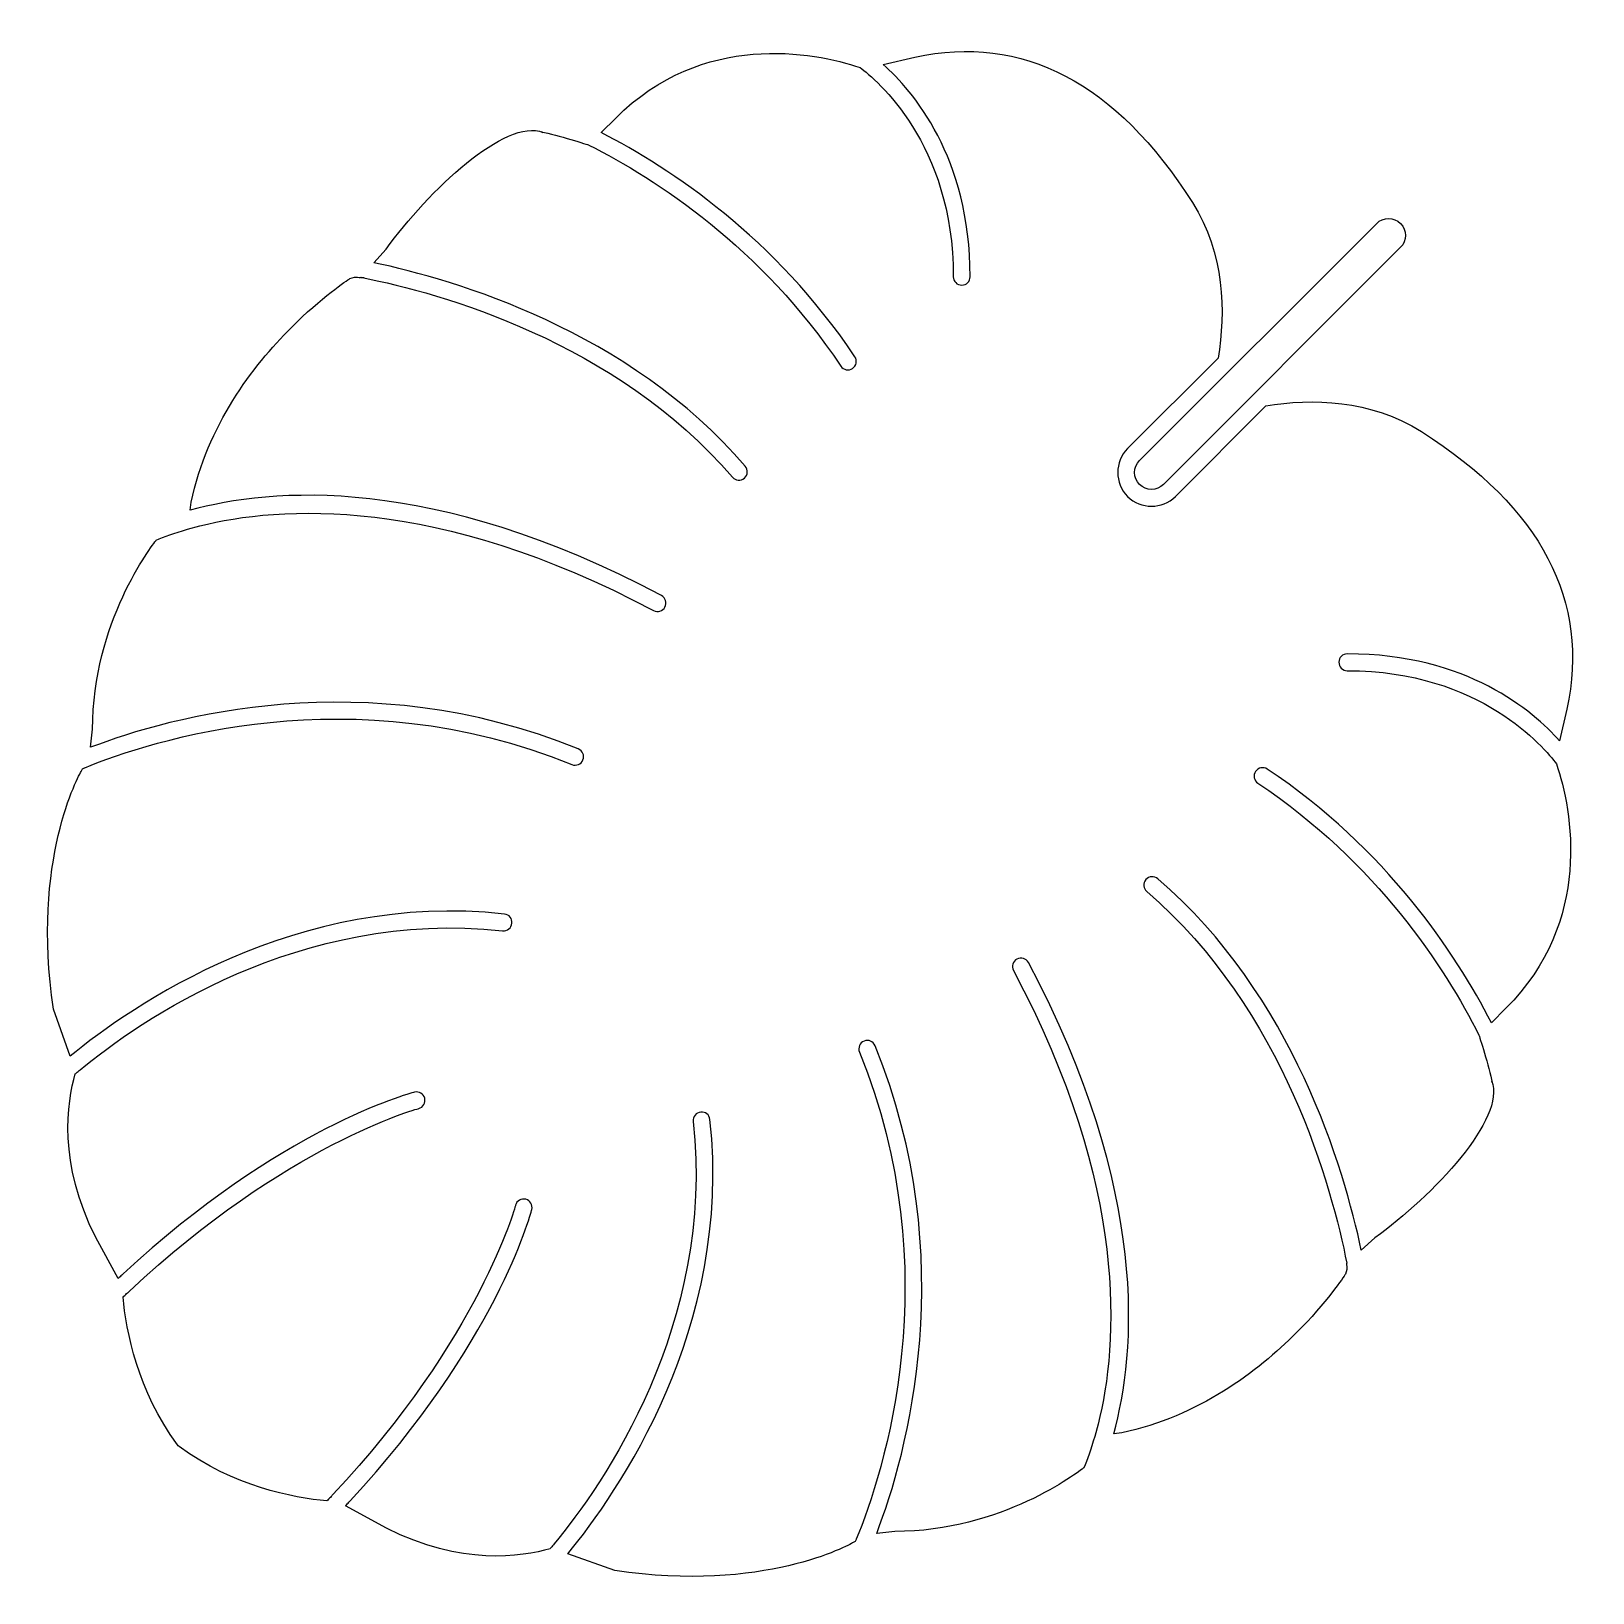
# Model space of a CAD drawing. Header units: centimetres. Extents: x -9.7 to 9.8, y -9.7 to 9.8.
import ezdxf

# ---------------------------------------------------------------- set-up
doc = ezdxf.new("R2010")
doc.units = ezdxf.units.CM
doc.header["$MEASUREMENT"] = 0
doc.layers.add('Camada 1', color=7, linetype='Continuous')

msp = doc.modelspace()

# ---------------------------------------------------------------- linework, layer by layer
at = {"layer": 'Camada 1'}
for points, knots in [([(2.72816, -1.85708), (4.25563, -4.72575), (4.07163, -6.74489), (3.79507, -7.748), (3.79507, -7.748), (3.79507, -7.748), (3.89566, -7.73361), (3.89566, -7.73361), (3.89566, -7.73361), (4.85456, -7.53523), (5.59812, -6.96507), (6.07659, -6.48663), (6.07659, -6.48663), (6.45854, -6.10481), (6.67143, -5.78114), (6.69048, -5.75193), (6.69048, -5.75193), (6.69048, -5.75193), (6.70749, -5.69452), (6.70749, -5.69452), (6.70749, -5.69452), (6.70749, -5.66878), (6.70619, -5.64293), (6.70516, -5.61721), (6.70516, -5.61721), (6.70516, -5.61721), (6.70736, -5.6153), (6.70736, -5.6153), (6.70736, -5.6153), (6.52932, -4.70363), (5.93298, -2.45001), (4.20842, -0.96977), (4.20842, -0.96977), (4.16439, -0.9317), (4.15915, -0.86513), (4.1971, -0.82094), (4.1971, -0.82094), (4.23504, -0.77675), (4.30158, -0.77167), (4.3459, -0.80959), (4.3459, -0.80959), (6.04273, -2.26631), (6.67699, -4.44462), (6.88886, -5.45062), (6.88886, -5.45062), (6.88886, -5.45062), (7.05933, -5.29629), (7.05933, -5.29629), (7.05933, -5.29629), (7.79008, -4.77437), (8.70366, -3.80338), (8.51864, -3.33829), (8.51864, -3.33829), (8.51864, -3.33829), (8.52417, -3.35821), (8.52417, -3.35821), (8.52417, -3.35821), (8.48842, -3.16287), (8.3601, -2.76554), (8.3601, -2.76554), (8.3601, -2.76554), (7.93206, -1.91983), (7.08375, -0.6099), (5.59708, 0.38493), (5.59708, 0.38493), (5.54869, 0.41734), (5.53575, 0.48288), (5.568, 0.53127), (5.568, 0.53127), (5.60041, 0.57966), (5.66595, 0.5926), (5.7145, 0.56035), (5.7145, 0.56035), (7.20172, -0.43491), (8.06606, -1.7383), (8.51617, -2.60946), (8.51617, -2.60946), (8.51617, -2.60946), (8.69712, -2.42864), (8.69712, -2.42864), (8.69712, -2.42864), (9.7822, -1.34356), (9.52757, 0.04323), (9.32844, 0.6256), (9.32844, 0.6256), (9.18268, 0.82253), (8.38144, 1.78961), (6.71425, 1.7899), (6.71425, 1.7899), (6.65599, 1.78977), (6.60876, 1.837), (6.60889, 1.89542), (6.60889, 1.89542), (6.60889, 1.95355), (6.65614, 2.0008), (6.71425, 2.0008), (6.71425, 2.0008), (8.21137, 2.00051), (9.04094, 1.28092), (9.36712, 0.91352), (9.36712, 0.91352), (9.36712, 0.91352), (9.45837, 1.30796), (9.45837, 1.30796), (9.45837, 1.30796), (9.75211, 2.65786), (9.14111, 3.82521), (7.64105, 4.77802), (7.64105, 4.77802), (7.00142, 5.18423), (6.27387, 5.19484), (5.69631, 5.09952), (5.69631, 5.09952), (5.69631, 5.09952), (4.56545, 3.96864), (4.56545, 3.96864), (4.56545, 3.96864), (4.40091, 3.80412), (4.1332, 3.80428), (3.96868, 3.9688), (3.96868, 3.9688), (3.80416, 4.13332), (3.804, 4.40102), (3.96852, 4.56554), (3.96852, 4.56554), (3.96852, 4.56554), (5.09938, 5.69642), (5.09938, 5.69642), (5.09938, 5.69642), (5.19474, 6.27398), (5.18413, 7.00153), (4.77791, 7.64116), (4.77791, 7.64116), (3.82517, 9.14114), (2.65767, 9.75214), (1.30793, 9.4584), (1.30793, 9.4584), (1.30793, 9.4584), (0.91349, 9.36712), (0.91349, 9.36712), (0.91349, 9.36712), (1.28089, 9.04097), (2.00045, 8.21139), (2.00074, 6.71428), (2.00074, 6.71428), (2.00074, 6.65615), (1.95351, 6.60892), (1.89538, 6.60892), (1.89538, 6.60892), (1.83696, 6.60879), (1.78973, 6.65602), (1.78989, 6.71428), (1.78989, 6.71428), (1.78957, 8.38145), (0.82249, 9.18268), (0.62559, 9.32844), (0.62559, 9.32844), (0.04322, 9.52757), (-1.3436, 9.78217), (-2.42868, 8.69712), (-2.42868, 8.69712), (-2.42868, 8.69712), (-2.60947, 8.51617), (-2.60947, 8.51617), (-2.60947, 8.51617), (-1.73833, 8.06606), (-0.43494, 7.20175), (0.56016, 5.7145), (0.56016, 5.7145), (0.5926, 5.66595), (0.57963, 5.60041), (0.53124, 5.568), (0.53124, 5.568), (0.48285, 5.53575), (0.41728, 5.54869), (0.3849, 5.59708), (0.3849, 5.59708), (-0.60993, 7.08372), (-1.91986, 7.93205), (-2.76557, 8.36007), (-2.76557, 8.36007), (-2.76557, 8.36007), (-3.16292, 8.48842), (-3.35826, 8.52432), (-3.35826, 8.52432), (-3.35826, 8.52432), (-3.33836, 8.5185), (-3.33836, 8.5185), (-3.33836, 8.5185), (-3.80344, 8.70366), (-4.77428, 7.79008), (-5.29649, 7.05932), (-5.29649, 7.05932), (-5.29649, 7.05932), (-5.45082, 6.88898), (-5.45082, 6.88898), (-5.45082, 6.88898), (-4.44466, 6.67694), (-2.26635, 6.04268), (-0.80963, 4.34588), (-0.80963, 4.34588), (-0.77169, 4.30156), (-0.7768, 4.23499), (-0.82098, 4.19705), (-0.82098, 4.19705), (-0.86514, 4.15911), (-0.93173, 4.16435), (-0.96981, 4.20837), (-0.96981, 4.20837), (-2.4319, 5.91161), (-4.64596, 6.51375), (-5.57873, 6.69978), (-5.57873, 6.69978), (-5.57873, 6.69978), (-5.57145, 6.7037), (-5.57145, 6.7037), (-5.57145, 6.7037), (-5.58193, 6.70441), (-5.59225, 6.70457), (-5.60257, 6.70471), (-5.60257, 6.70471), (-5.60664, 6.70545), (-5.61143, 6.70662), (-5.61535, 6.70733), (-5.61535, 6.70733), (-5.61535, 6.70733), (-5.61723, 6.70513), (-5.61723, 6.70513), (-5.61723, 6.70513), (-5.64295, 6.70616), (-5.66882, 6.70746), (-5.69454, 6.70746), (-5.69454, 6.70746), (-5.69454, 6.70746), (-5.75195, 6.69045), (-5.75195, 6.69045), (-5.75195, 6.69045), (-5.78129, 6.67156), (-6.10469, 6.45836), (-6.48662, 6.07654), (-6.48662, 6.07654), (-6.96507, 5.59809), (-7.53538, 4.85454), (-7.7336, 3.89561), (-7.7336, 3.89561), (-7.7336, 3.89561), (-7.74799, 3.79504), (-7.74799, 3.79504), (-7.74799, 3.79504), (-6.7449, 4.07165), (-4.72574, 4.25564), (-1.8571, 2.72815), (-1.8571, 2.72815), (-1.80566, 2.70066), (-1.78617, 2.63703), (-1.81363, 2.58557), (-1.81363, 2.58557), (-1.84096, 2.53411), (-1.90475, 2.51464), (-1.95621, 2.54197), (-1.95621, 2.54197), (-4.6788, 3.9917), (-6.63605, 3.84854), (-7.62568, 3.59988), (-7.62568, 3.59988), (-7.62568, 3.59988), (-7.78163, 3.55773), (-7.78163, 3.55773), (-7.78163, 3.55773), (-7.94541, 3.51005), (-8.07622, 3.46166), (-8.17112, 3.42213), (-8.17112, 3.42213), (-8.22621, 3.35252), (-8.96799, 2.39256), (-8.96786, 1.05808), (-8.96786, 1.05808), (-8.96786, 1.05808), (-8.99141, 0.83337), (-8.99141, 0.83337), (-8.99141, 0.83337), (-8.00965, 1.20776), (-5.56757, 1.89739), (-2.89684, 0.8126), (-2.89684, 0.8126), (-2.84279, 0.79064), (-2.81675, 0.72918), (-2.83871, 0.67525), (-2.83871, 0.67525), (-2.86067, 0.62133), (-2.92229, 0.59532), (-2.97619, 0.61725), (-2.97619, 0.61725), (-5.7341, 1.73736), (-8.24103, 0.91562), (-9.06523, 0.57772), (-9.06523, 0.57772), (-9.06626, 0.57727), (-9.06756, 0.57656), (-9.06856, 0.57597), (-9.06856, 0.57597), (-9.06856, 0.57597), (-9.09327, 0.56174), (-9.09327, 0.56174), (-9.09327, 0.56174), (-9.09327, 0.56174), (-9.1075, 0.53716), (-9.1075, 0.53716), (-9.1075, 0.53716), (-9.13322, 0.49255), (-9.73406, -0.57539), (-9.45733, -2.43819), (-9.45733, -2.43819), (-9.45733, -2.43819), (-9.24762, -3.02855), (-9.24762, -3.02855), (-9.24762, -3.02855), (-8.48678, -2.40186), (-6.42909, -0.96694), (-3.81927, -1.25081), (-3.81927, -1.25081), (-3.7613, -1.25703), (-3.71957, -1.30907), (-3.72582, -1.36709), (-3.72582, -1.36709), (-3.73206, -1.42506), (-3.78424, -1.46692), (-3.84208, -1.46067), (-3.84208, -1.46067), (-6.38779, -1.18365), (-8.39535, -2.59663), (-9.12189, -3.19787), (-9.12189, -3.19787), (-9.13904, -3.2121), (-9.15663, -3.2265), (-9.17232, -3.23973), (-9.17232, -3.23973), (-9.1761, -3.24293), (-9.17931, -3.24571), (-9.18306, -3.24888), (-9.18306, -3.24888), (-9.28596, -3.60337), (-9.40063, -4.35968), (-8.92726, -5.2958), (-8.92726, -5.2958), (-8.92726, -5.2958), (-8.64675, -5.80536), (-8.64675, -5.80536), (-8.64675, -5.80536), (-8.63164, -5.79113), (-8.61651, -5.77731), (-8.6014, -5.76321), (-8.6014, -5.76321), (-8.59632, -5.75855), (-8.59137, -5.75376), (-8.586, -5.74882), (-8.586, -5.74882), (-6.62046, -3.9279), (-5.01521, -3.49624), (-4.94459, -3.47793), (-4.94459, -3.47793), (-4.88821, -3.4634), (-4.83079, -3.49724), (-4.81611, -3.55365), (-4.81611, -3.55365), (-4.80158, -3.6099), (-4.83545, -3.66745), (-4.89168, -3.682), (-4.89168, -3.682), (-4.90869, -3.6865), (-6.55041, -4.13007), (-8.50578, -5.9626), (-8.50578, -5.9626), (-8.51785, -5.97379), (-8.52975, -5.98469), (-8.54182, -5.99588), (-8.54182, -5.99588), (-8.5568, -6.01014), (-8.57177, -6.02467), (-8.58659, -6.0389), (-8.58659, -6.0389), (-8.54719, -6.46313), (-8.40522, -7.20889), (-7.90685, -7.88455), (-7.90685, -7.88455), (-7.90685, -7.88455), (-7.89725, -7.89733), (-7.89725, -7.89733), (-7.89725, -7.89733), (-7.89725, -7.89733), (-7.88447, -7.90691), (-7.88447, -7.90691), (-7.88447, -7.90691), (-7.2088, -8.40528), (-6.46308, -8.54725), (-6.03884, -8.58665), (-6.03884, -8.58665), (-6.02458, -8.57181), (-6.01005, -8.55683), (-5.99582, -8.54188), (-5.99582, -8.54188), (-5.98463, -8.52981), (-5.97373, -8.51791), (-5.96254, -8.50584), (-5.96254, -8.50584), (-4.13014, -6.55049), (-3.68644, -4.90875), (-3.68191, -4.89174), (-3.68191, -4.89174), (-3.66738, -4.83549), (-3.60981, -4.80165), (-3.55359, -4.81617), (-3.55359, -4.81617), (-3.49721, -4.83085), (-3.46334, -4.88827), (-3.47787, -4.94465), (-3.47787, -4.94465), (-3.49618, -5.01527), (-3.92785, -6.62052), (-5.74876, -8.58606), (-5.74876, -8.58606), (-5.75371, -8.59143), (-5.7585, -8.59638), (-5.76315, -8.60146), (-5.76315, -8.60146), (-5.77725, -8.61657), (-5.79106, -8.6317), (-5.8053, -8.64681), (-5.8053, -8.64681), (-5.8053, -8.64681), (-5.29577, -8.92732), (-5.29577, -8.92732), (-5.29577, -8.92732), (-4.35965, -9.40071), (-3.60331, -9.28602), (-3.24885, -9.18312), (-3.24885, -9.18312), (-3.24581, -9.1792), (-3.2429, -9.17613), (-3.2397, -9.17238), (-3.2397, -9.17238), (-3.22647, -9.15666), (-3.2121, -9.13894), (-3.19784, -9.12195), (-3.19784, -9.12195), (-2.59657, -8.3954), (-1.18362, -6.38788), (-1.46064, -3.84214), (-1.46064, -3.84214), (-1.46688, -3.7843), (-1.42503, -3.73213), (-1.36703, -3.72586), (-1.36703, -3.72586), (-1.30903, -3.71964), (-1.25715, -3.76134), (-1.25075, -3.81931), (-1.25075, -3.81931), (-0.9669, -6.42913), (-2.40182, -8.4868), (-3.02851, -9.24766), (-3.02851, -9.24766), (-3.02851, -9.24766), (-2.43815, -9.45737), (-2.43815, -9.45737), (-2.43815, -9.45737), (-0.57535, -9.7341), (0.49259, -9.13328), (0.5372, -9.10754), (0.5372, -9.10754), (0.5372, -9.10754), (0.56175, -9.09331), (0.56175, -9.09331), (0.56175, -9.09331), (0.56175, -9.09331), (0.57601, -9.0686), (0.57601, -9.0686), (0.57601, -9.0686), (0.57657, -9.06757), (0.57717, -9.06627), (0.57773, -9.06524), (0.57773, -9.06524), (0.91563, -8.24106), (1.73721, -5.73398), (0.61726, -2.9762), (0.61726, -2.9762), (0.59533, -2.92228), (0.62133, -2.86066), (0.67523, -2.83872), (0.67523, -2.83872), (0.72915, -2.81679), (0.79064, -2.84279), (0.81258, -2.89685), (0.81258, -2.89685), (1.89737, -5.56755), (1.20776, -8.00979), (0.83335, -8.99142), (0.83335, -8.99142), (0.83335, -8.99142), (1.05819, -8.968), (1.05819, -8.968), (1.05819, -8.968), (2.39254, -8.968), (3.35247, -8.22621), (3.42211, -8.17113), (3.42211, -8.17113), (3.46164, -8.07622), (3.51016, -7.94544), (3.55771, -7.78148), (3.55771, -7.78148), (3.55771, -7.78148), (3.5997, -7.62567), (3.5997, -7.62567), (3.5997, -7.62567), (3.84867, -6.63608), (3.99168, -4.67866), (2.54192, -1.95623), (2.54192, -1.95623), (2.51461, -1.90479), (2.53409, -1.84098), (2.58552, -1.81365), (2.58552, -1.81365), (2.63701, -1.78618), (2.70069, -1.80562), (2.72816, -1.85708)], [0, 0, 0, 0, 0.00757576, 0.00757576, 0.00757576, 0.00757576, 0.01515152, 0.01515152, 0.01515152, 0.01515152, 0.02272727, 0.02272727, 0.02272727, 0.02272727, 0.03030303, 0.03030303, 0.03030303, 0.03030303, 0.03787879, 0.03787879, 0.03787879, 0.03787879, 0.04545455, 0.04545455, 0.04545455, 0.04545455, 0.0530303, 0.0530303, 0.0530303, 0.0530303, 0.06060606, 0.06060606, 0.06060606, 0.06060606, 0.06818182, 0.06818182, 0.06818182, 0.06818182, 0.07575758, 0.07575758, 0.07575758, 0.07575758, 0.08333333, 0.08333333, 0.08333333, 0.08333333, 0.09090909, 0.09090909, 0.09090909, 0.09090909, 0.09848485, 0.09848485, 0.09848485, 0.09848485, 0.10606061, 0.10606061, 0.10606061, 0.10606061, 0.11363636, 0.11363636, 0.11363636, 0.11363636, 0.12121212, 0.12121212, 0.12121212, 0.12121212, 0.12878788, 0.12878788, 0.12878788, 0.12878788, 0.13636364, 0.13636364, 0.13636364, 0.13636364, 0.14393939, 0.14393939, 0.14393939, 0.14393939, 0.15151515, 0.15151515, 0.15151515, 0.15151515, 0.15909091, 0.15909091, 0.15909091, 0.15909091, 0.16666667, 0.16666667, 0.16666667, 0.16666667, 0.17424242, 0.17424242, 0.17424242, 0.17424242, 0.18181818, 0.18181818, 0.18181818, 0.18181818, 0.18939394, 0.18939394, 0.18939394, 0.18939394, 0.1969697, 0.1969697, 0.1969697, 0.1969697, 0.20454545, 0.20454545, 0.20454545, 0.20454545, 0.21212121, 0.21212121, 0.21212121, 0.21212121, 0.21969697, 0.21969697, 0.21969697, 0.21969697, 0.22727273, 0.22727273, 0.22727273, 0.22727273, 0.23484848, 0.23484848, 0.23484848, 0.23484848, 0.24242424, 0.24242424, 0.24242424, 0.24242424, 0.25, 0.25, 0.25, 0.25, 0.25757576, 0.25757576, 0.25757576, 0.25757576, 0.26515152, 0.26515152, 0.26515152, 0.26515152, 0.27272727, 0.27272727, 0.27272727, 0.27272727, 0.28030303, 0.28030303, 0.28030303, 0.28030303, 0.28787879, 0.28787879, 0.28787879, 0.28787879, 0.29545455, 0.29545455, 0.29545455, 0.29545455, 0.3030303, 0.3030303, 0.3030303, 0.3030303, 0.31060606, 0.31060606, 0.31060606, 0.31060606, 0.31818182, 0.31818182, 0.31818182, 0.31818182, 0.32575758, 0.32575758, 0.32575758, 0.32575758, 0.33333333, 0.33333333, 0.33333333, 0.33333333, 0.34090909, 0.34090909, 0.34090909, 0.34090909, 0.34848485, 0.34848485, 0.34848485, 0.34848485, 0.35606061, 0.35606061, 0.35606061, 0.35606061, 0.36363636, 0.36363636, 0.36363636, 0.36363636, 0.37121212, 0.37121212, 0.37121212, 0.37121212, 0.37878788, 0.37878788, 0.37878788, 0.37878788, 0.38636364, 0.38636364, 0.38636364, 0.38636364, 0.39393939, 0.39393939, 0.39393939, 0.39393939, 0.40151515, 0.40151515, 0.40151515, 0.40151515, 0.40909091, 0.40909091, 0.40909091, 0.40909091, 0.41666667, 0.41666667, 0.41666667, 0.41666667, 0.42424242, 0.42424242, 0.42424242, 0.42424242, 0.43181818, 0.43181818, 0.43181818, 0.43181818, 0.43939394, 0.43939394, 0.43939394, 0.43939394, 0.4469697, 0.4469697, 0.4469697, 0.4469697, 0.45454545, 0.45454545, 0.45454545, 0.45454545, 0.46212121, 0.46212121, 0.46212121, 0.46212121, 0.46969697, 0.46969697, 0.46969697, 0.46969697, 0.47727273, 0.47727273, 0.47727273, 0.47727273, 0.48484848, 0.48484848, 0.48484848, 0.48484848, 0.49242424, 0.49242424, 0.49242424, 0.49242424, 0.5, 0.5, 0.5, 0.5, 0.50757576, 0.50757576, 0.50757576, 0.50757576, 0.51515152, 0.51515152, 0.51515152, 0.51515152, 0.52272727, 0.52272727, 0.52272727, 0.52272727, 0.53030303, 0.53030303, 0.53030303, 0.53030303, 0.53787879, 0.53787879, 0.53787879, 0.53787879, 0.54545455, 0.54545455, 0.54545455, 0.54545455, 0.5530303, 0.5530303, 0.5530303, 0.5530303, 0.56060606, 0.56060606, 0.56060606, 0.56060606, 0.56818182, 0.56818182, 0.56818182, 0.56818182, 0.57575758, 0.57575758, 0.57575758, 0.57575758, 0.58333333, 0.58333333, 0.58333333, 0.58333333, 0.59090909, 0.59090909, 0.59090909, 0.59090909, 0.59848485, 0.59848485, 0.59848485, 0.59848485, 0.60606061, 0.60606061, 0.60606061, 0.60606061, 0.61363636, 0.61363636, 0.61363636, 0.61363636, 0.62121212, 0.62121212, 0.62121212, 0.62121212, 0.62878788, 0.62878788, 0.62878788, 0.62878788, 0.63636364, 0.63636364, 0.63636364, 0.63636364, 0.64393939, 0.64393939, 0.64393939, 0.64393939, 0.65151515, 0.65151515, 0.65151515, 0.65151515, 0.65909091, 0.65909091, 0.65909091, 0.65909091, 0.66666667, 0.66666667, 0.66666667, 0.66666667, 0.67424242, 0.67424242, 0.67424242, 0.67424242, 0.68181818, 0.68181818, 0.68181818, 0.68181818, 0.68939394, 0.68939394, 0.68939394, 0.68939394, 0.6969697, 0.6969697, 0.6969697, 0.6969697, 0.70454545, 0.70454545, 0.70454545, 0.70454545, 0.71212121, 0.71212121, 0.71212121, 0.71212121, 0.71969697, 0.71969697, 0.71969697, 0.71969697, 0.72727273, 0.72727273, 0.72727273, 0.72727273, 0.73484848, 0.73484848, 0.73484848, 0.73484848, 0.74242424, 0.74242424, 0.74242424, 0.74242424, 0.75, 0.75, 0.75, 0.75, 0.75757576, 0.75757576, 0.75757576, 0.75757576, 0.76515152, 0.76515152, 0.76515152, 0.76515152, 0.77272727, 0.77272727, 0.77272727, 0.77272727, 0.78030303, 0.78030303, 0.78030303, 0.78030303, 0.78787879, 0.78787879, 0.78787879, 0.78787879, 0.79545455, 0.79545455, 0.79545455, 0.79545455, 0.8030303, 0.8030303, 0.8030303, 0.8030303, 0.81060606, 0.81060606, 0.81060606, 0.81060606, 0.81818182, 0.81818182, 0.81818182, 0.81818182, 0.82575758, 0.82575758, 0.82575758, 0.82575758, 0.83333333, 0.83333333, 0.83333333, 0.83333333, 0.84090909, 0.84090909, 0.84090909, 0.84090909, 0.84848485, 0.84848485, 0.84848485, 0.84848485, 0.85606061, 0.85606061, 0.85606061, 0.85606061, 0.86363636, 0.86363636, 0.86363636, 0.86363636, 0.87121212, 0.87121212, 0.87121212, 0.87121212, 0.87878788, 0.87878788, 0.87878788, 0.87878788, 0.88636364, 0.88636364, 0.88636364, 0.88636364, 0.89393939, 0.89393939, 0.89393939, 0.89393939, 0.90151515, 0.90151515, 0.90151515, 0.90151515, 0.90909091, 0.90909091, 0.90909091, 0.90909091, 0.91666667, 0.91666667, 0.91666667, 0.91666667, 0.92424242, 0.92424242, 0.92424242, 0.92424242, 0.93181818, 0.93181818, 0.93181818, 0.93181818, 0.93939394, 0.93939394, 0.93939394, 0.93939394, 0.9469697, 0.9469697, 0.9469697, 0.9469697, 0.95454545, 0.95454545, 0.95454545, 0.95454545, 0.96212121, 0.96212121, 0.96212121, 0.96212121, 0.96969697, 0.96969697, 0.96969697, 0.96969697, 0.97727273, 0.97727273, 0.97727273, 0.97727273, 0.98484848, 0.98484848, 0.98484848, 0.98484848, 1, 1, 1, 1]), ([(4.11786, 4.11787), (4.20025, 4.03545), (4.33384, 4.03532), (4.41623, 4.11774), (4.41623, 4.11774), (4.41623, 4.11774), (7.37993, 7.08144), (7.37993, 7.08144), (7.37993, 7.08144), (7.46235, 7.16383), (7.46219, 7.29742), (7.3798, 7.37981), (7.3798, 7.37981), (7.29741, 7.4622), (7.16382, 7.46236), (7.08143, 7.37994), (7.08143, 7.37994), (7.08143, 7.37994), (4.1177, 4.41624), (4.1177, 4.41624), (4.1177, 4.41624), (4.03531, 4.33382), (4.03546, 4.20026), (4.11786, 4.11787)], [0, 0, 0, 0, 0.14285714, 0.14285714, 0.14285714, 0.14285714, 0.28571429, 0.28571429, 0.28571429, 0.28571429, 0.42857143, 0.42857143, 0.42857143, 0.42857143, 0.57142857, 0.57142857, 0.57142857, 0.57142857, 0.71428571, 0.71428571, 0.71428571, 0.71428571, 1, 1, 1, 1])]:
    msp.add_open_spline(points, degree=3, knots=knots, dxfattribs=at)

doc.saveas('drawing.dxf')
